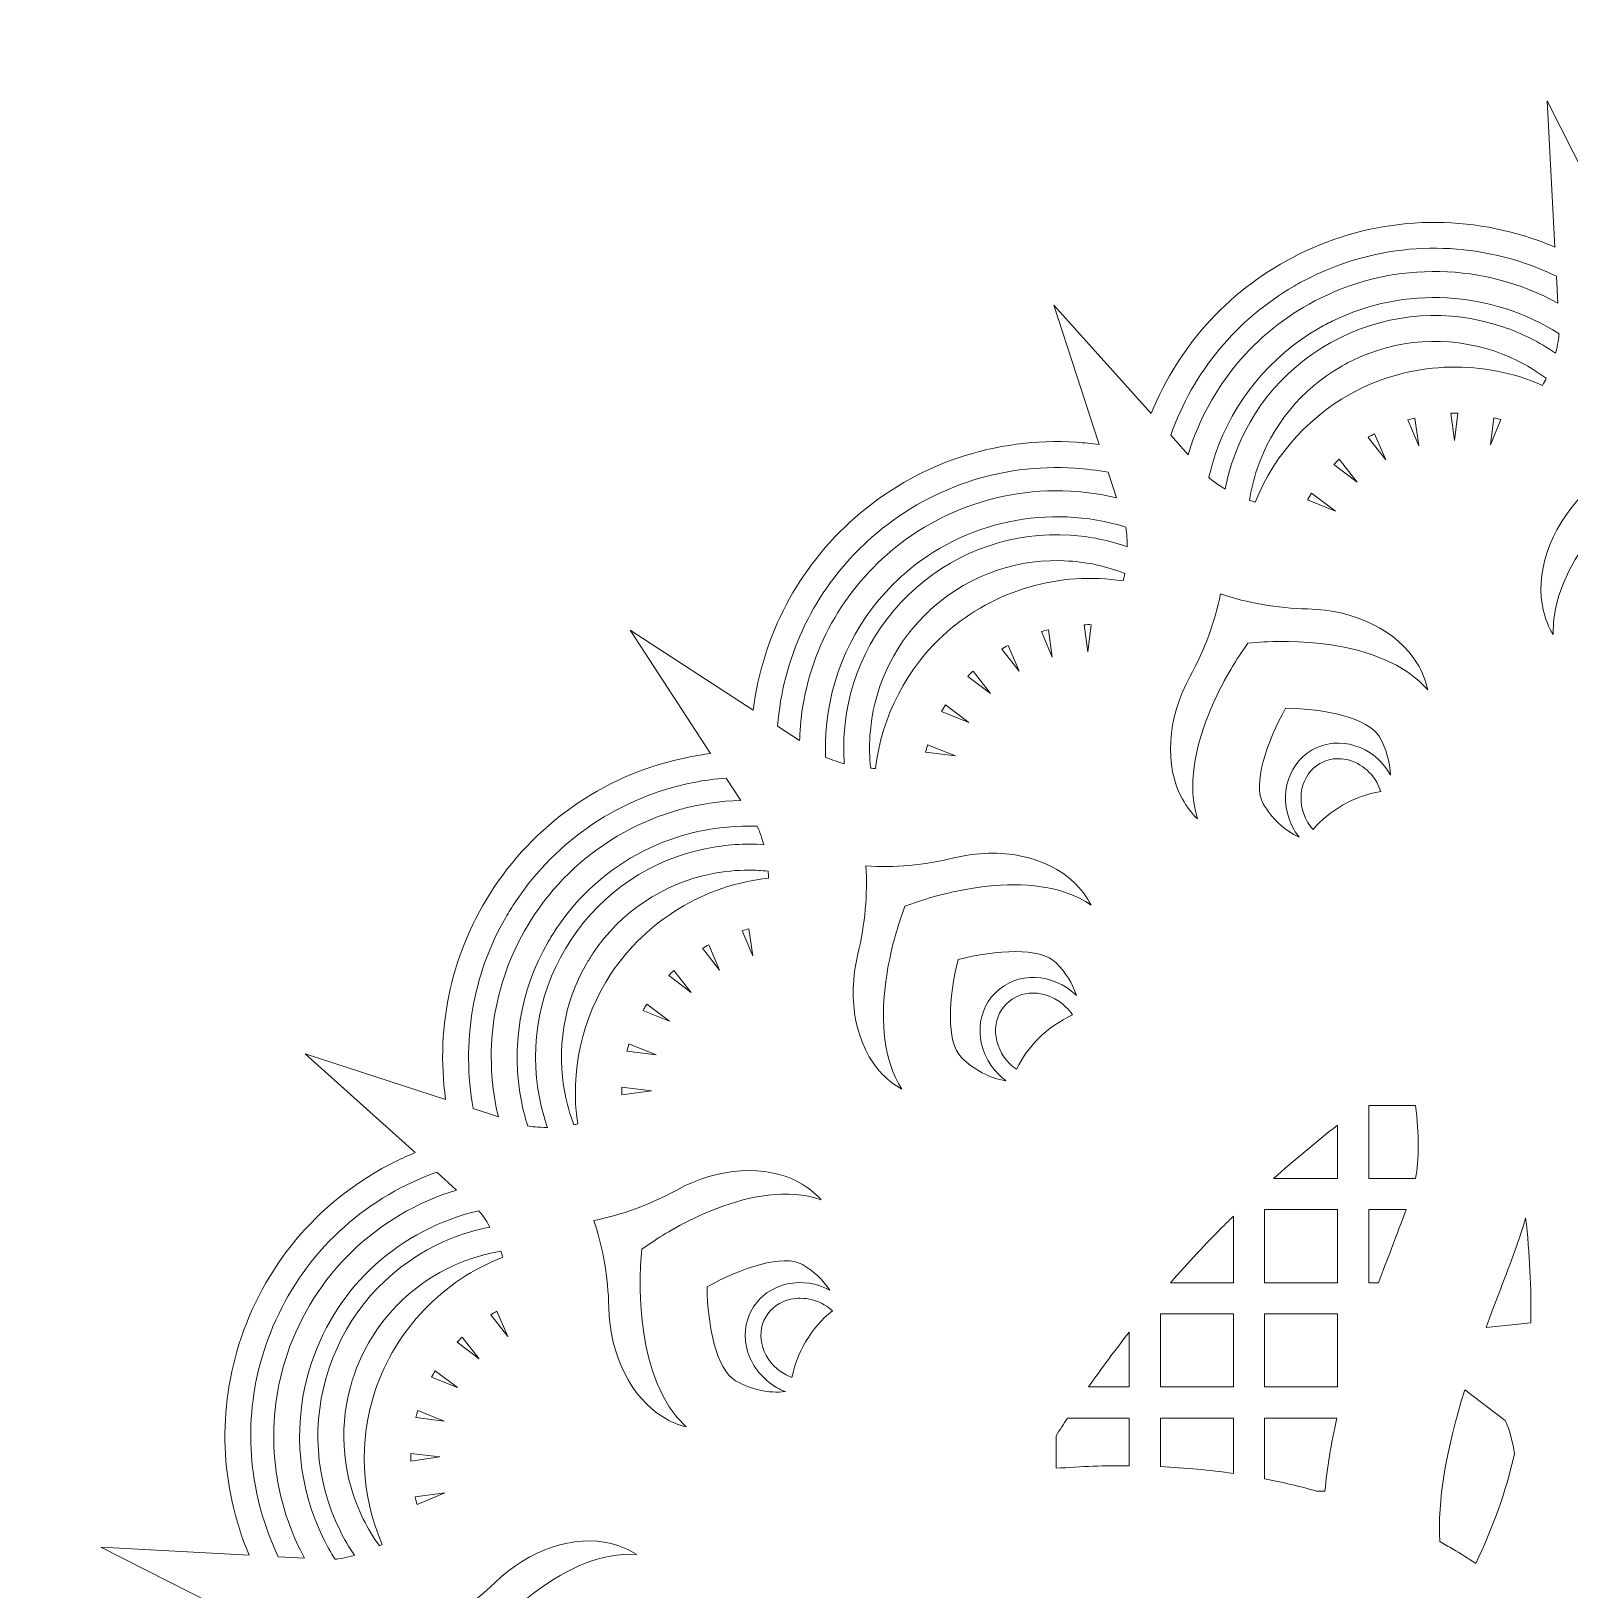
# Model space of a CAD drawing. Header units: millimetres. Extents: x 146 to 1170, y -927 to -143.
# Drawn here: x 579.5 to 722.9, y -690.8 to -545.6 of the extents above; entities that cross this region are included whole.
import ezdxf

# ---------------------------------------------------------------- set-up
doc = ezdxf.new("R2010")
doc.units = ezdxf.units.MM
doc.header["$MEASUREMENT"] = 0
doc.layers.add('Layer 1', color=7, linetype='Continuous')

msp = doc.modelspace()

# ---------------------------------------------------------------- linework, layer by layer
at = {"layer": 'Layer 1', "lineweight": 0}
for points in [[(694.43, -662.17), (694.43, -655.37), (701.22, -655.37), (701.22, -662.17), (694.43, -662.17)], [(684.72, -665.08), (691.52, -665.08), (691.52, -671.87), (684.72, -671.87), (684.72, -665.08)], [(694.43, -671.87), (694.43, -665.08), (701.22, -665.08), (701.22, -671.87), (694.43, -671.87)]]:
    msp.add_lwpolyline(points, dxfattribs=at)
for points, knots in [([(941.37, -778.97), (942.15, -778.41), (942.88, -777.83), (943.56, -777.23), (949.28, -772.21), (952.7, -765.25), (953.19, -757.65), (953.63, -750.92), (951.66, -744.26), (947.64, -738.84), (947.64, -738.84), (960.55, -736.11), (960.55, -736.11), (960.55, -736.11), (946.72, -733.18), (946.72, -733.18), (947.32, -732.45), (947.88, -731.7), (948.38, -730.95), (952.6, -724.62), (954.11, -717.01), (952.62, -709.54), (951.29, -702.91), (947.64, -696.97), (942.33, -692.77), (942.33, -692.77), (954.05, -686.81), (954.05, -686.81), (954.05, -686.81), (940.05, -687.55), (940.05, -687.55), (940.43, -686.7), (940.77, -685.84), (941.05, -685), (943.5, -677.79), (942.98, -670.05), (939.61, -663.22), (936.6, -657.13), (931.51, -652.33), (925.24, -649.66), (925.24, -649.66), (935.02, -640.86), (935.02, -640.86), (935.02, -640.86), (921.78, -645.18), (921.78, -645.18), (921.93, -644.27), (922.03, -643.37), (922.09, -642.51), (922.58, -634.91), (920.08, -627.57), (915.05, -621.85), (910.54, -616.72), (904.35, -613.39), (897.57, -612.45), (897.57, -612.45), (904.75, -601.41), (904.75, -601.41), (904.75, -601.41), (893.16, -608.95), (893.16, -608.95), (893.06, -608.06), (892.93, -607.2), (892.77, -606.38), (891.28, -598.91), (886.96, -592.47), (880.62, -588.24), (874.91, -584.43), (868.03, -582.82), (861.2, -583.7), (861.2, -583.7), (865.3, -571.13), (865.3, -571.13), (865.3, -571.13), (856.1, -581.36), (856.1, -581.36), (855.79, -580.56), (855.45, -579.79), (855.1, -579.07), (851.72, -572.24), (845.89, -567.13), (838.67, -564.69), (832.13, -562.47), (825.04, -562.72), (818.65, -565.36), (818.65, -565.36), (819.35, -552.1), (819.35, -552.1), (819.35, -552.1), (813.15, -564.31), (813.15, -564.31), (812.66, -563.64), (812.15, -563.01), (811.64, -562.43), (806.61, -556.71), (799.66, -553.29), (792.05, -552.8), (785.13, -552.35), (778.32, -554.44), (772.81, -558.68), (772.81, -558.68), (770.05, -545.61), (770.05, -545.61), (770.05, -545.61), (767.22, -558.97), (767.22, -558.97), (766.61, -558.48), (765.98, -558.03), (765.36, -557.61), (759.02, -553.39), (751.42, -551.88), (743.95, -553.37), (737.12, -554.74), (731.06, -558.54), (726.84, -564.1), (726.84, -564.1), (720.74, -552.1), (720.74, -552.1), (720.74, -552.1), (721.47, -565.72), (721.47, -565.72), (720.78, -565.43), (720.09, -565.17), (719.41, -564.94), (712.19, -562.5), (704.46, -563.01), (697.63, -566.39), (691.37, -569.48), (686.49, -574.74), (683.86, -581.22), (683.86, -581.22), (674.8, -571.14), (674.8, -571.14), (674.8, -571.14), (679.03, -584.12), (679.03, -584.12), (678.33, -584.02), (677.62, -583.95), (676.92, -583.9), (669.32, -583.41), (661.98, -585.91), (656.26, -590.94), (651, -595.56), (647.65, -601.91), (646.8, -608.86), (646.8, -608.86), (635.34, -601.41), (635.34, -601.41), (635.34, -601.41), (642.81, -612.89), (642.81, -612.89), (642.14, -612.98), (641.46, -613.09), (640.79, -613.22), (633.32, -614.71), (626.88, -619.03), (622.65, -625.37), (618.77, -631.18), (617.18, -638.19), (618.15, -645.12), (618.15, -645.12), (605.07, -640.86), (605.07, -640.86), (605.07, -640.86), (615.31, -650.06), (615.31, -650.06), (614.68, -650.32), (614.07, -650.6), (613.47, -650.89), (606.65, -654.27), (601.54, -660.1), (599.1, -667.32), (596.86, -673.93), (597.13, -681.1), (599.85, -687.54), (599.85, -687.54), (586.04, -686.81), (586.04, -686.81), (586.04, -686.81), (598.39, -693.08), (598.39, -693.08), (597.85, -693.49), (597.34, -693.91), (596.84, -694.35), (591.12, -699.38), (587.7, -706.33), (587.2, -713.94), (586.75, -720.89), (588.86, -727.72), (593.14, -733.23), (593.14, -733.23), (579.55, -736.11), (579.55, -736.11), (579.55, -736.11), (593.19, -739), (593.19, -739), (592.78, -739.53), (592.39, -740.08), (592.02, -740.63), (587.8, -746.97), (586.29, -754.57), (587.78, -762.04), (589.14, -768.85), (592.92, -774.89), (598.45, -779.1), (598.45, -779.1), (586.04, -785.42), (586.04, -785.42), (586.04, -785.42), (600.07, -784.67), (600.07, -784.67), (599.8, -785.3), (599.56, -785.94), (599.35, -786.58), (596.9, -793.8), (597.42, -801.53), (600.79, -808.36), (603.85, -814.55), (609.04, -819.39), (615.44, -822.04), (615.44, -822.04), (605.07, -831.36), (605.07, -831.36), (605.07, -831.36), (618.52, -826.98), (618.52, -826.98), (618.43, -827.68), (618.36, -828.38), (618.31, -829.07), (617.82, -836.67), (620.32, -844.01), (625.35, -849.73), (629.88, -854.89), (636.11, -858.22), (642.94, -859.15), (642.94, -859.15), (635.34, -870.81), (635.34, -870.81), (635.34, -870.81), (647.28, -863.05), (647.28, -863.05), (647.37, -863.78), (647.49, -864.5), (647.63, -865.2), (649.12, -872.67), (653.44, -879.12), (659.77, -883.34), (665.46, -887.13), (672.3, -888.75), (679.09, -887.9), (679.09, -887.9), (674.8, -901.09), (674.8, -901.09), (674.8, -901.09), (684.37, -890.43), (684.37, -890.43), (684.66, -891.16), (684.97, -891.85), (685.3, -892.52), (688.68, -899.35), (694.51, -904.45), (701.73, -906.89), (708.16, -909.07), (715.16, -908.87), (721.48, -906.33), (721.48, -906.33), (720.74, -920.12), (720.74, -920.12), (720.74, -920.12), (727.26, -907.3), (727.26, -907.3), (727.75, -907.95), (728.25, -908.58), (728.76, -909.15), (733.79, -914.87), (740.74, -918.3), (748.34, -918.79), (755.09, -919.22), (761.78, -917.24), (767.21, -913.19), (767.21, -913.19), (770.05, -926.61), (770.05, -926.61), (770.05, -926.61), (773.03, -912.5), (773.03, -912.5), (773.7, -913.03), (774.37, -913.52), (775.04, -913.97), (781.38, -918.19), (788.98, -919.7), (796.45, -918.21), (803.06, -916.89), (808.98, -913.26), (813.18, -907.97), (813.18, -907.97), (819.35, -920.12), (819.35, -920.12), (819.35, -920.12), (818.58, -905.7), (818.58, -905.7), (819.4, -906.06), (820.2, -906.38), (820.99, -906.64), (828.2, -909.09), (835.94, -908.57), (842.77, -905.2), (848.79, -902.22), (853.56, -897.2), (856.25, -891.02), (856.25, -891.02), (865.3, -901.09), (865.3, -901.09), (865.3, -901.09), (860.83, -887.38), (860.83, -887.38), (861.73, -887.52), (862.62, -887.62), (863.48, -887.68), (871.08, -888.17), (878.42, -885.67), (884.14, -880.64), (889.18, -876.22), (892.49, -870.14), (893.49, -863.49), (893.49, -863.49), (904.75, -870.81), (904.75, -870.81), (904.75, -870.81), (896.91, -858.76), (896.91, -858.76), (897.84, -858.67), (898.75, -858.53), (899.61, -858.36), (907.08, -856.87), (913.52, -852.55), (917.75, -846.22), (921.47, -840.63), (923.1, -833.91), (922.35, -827.23), (922.35, -827.23), (935.03, -831.36), (935.03, -831.36), (935.03, -831.36), (924.38, -821.79), (924.38, -821.79), (925.27, -821.46), (926.12, -821.09), (926.92, -820.69), (933.75, -817.31), (938.86, -811.48), (941.3, -804.26), (943.46, -797.9), (943.28, -790.97), (940.82, -784.71), (940.82, -784.71), (954.05, -785.42), (954.05, -785.42), (954.05, -785.42), (941.37, -778.97), (941.37, -778.97)], [0, 0, 0, 0, 1, 1, 1, 2, 2, 2, 3, 3, 3, 4, 4, 4, 5, 5, 5, 6, 6, 6, 7, 7, 7, 8, 8, 8, 9, 9, 9, 10, 10, 10, 11, 11, 11, 12, 12, 12, 13, 13, 13, 14, 14, 14, 15, 15, 15, 16, 16, 16, 17, 17, 17, 18, 18, 18, 19, 19, 19, 20, 20, 20, 21, 21, 21, 22, 22, 22, 23, 23, 23, 24, 24, 24, 25, 25, 25, 26, 26, 26, 27, 27, 27, 28, 28, 28, 29, 29, 29, 30, 30, 30, 31, 31, 31, 32, 32, 32, 33, 33, 33, 34, 34, 34, 35, 35, 35, 36, 36, 36, 37, 37, 37, 38, 38, 38, 39, 39, 39, 40, 40, 40, 41, 41, 41, 42, 42, 42, 43, 43, 43, 44, 44, 44, 45, 45, 45, 46, 46, 46, 47, 47, 47, 48, 48, 48, 49, 49, 49, 50, 50, 50, 51, 51, 51, 52, 52, 52, 53, 53, 53, 54, 54, 54, 55, 55, 55, 56, 56, 56, 57, 57, 57, 58, 58, 58, 59, 59, 59, 60, 60, 60, 61, 61, 61, 62, 62, 62, 63, 63, 63, 64, 64, 64, 65, 65, 65, 66, 66, 66, 67, 67, 67, 68, 68, 68, 69, 69, 69, 70, 70, 70, 71, 71, 71, 72, 72, 72, 73, 73, 73, 74, 74, 74, 75, 75, 75, 76, 76, 76, 77, 77, 77, 78, 78, 78, 79, 79, 79, 80, 80, 80, 81, 81, 81, 82, 82, 82, 83, 83, 83, 84, 84, 84, 85, 85, 85, 86, 86, 86, 87, 87, 87, 88, 88, 88, 89, 89, 89, 90, 90, 90, 91, 91, 91, 92, 92, 92, 93, 93, 93, 94, 94, 94, 95, 95, 95, 96, 96, 96, 97, 97, 97, 98, 98, 98, 99, 99, 99, 100, 100, 100, 101, 101, 101, 102, 102, 102, 103, 103, 103, 104, 104, 104, 105, 105, 105, 106, 106, 106, 107, 107, 107, 108, 108, 108, 109, 109, 109, 110, 110, 110, 111, 111, 111, 112, 112, 112, 113, 113, 113, 114, 114, 114, 115, 115, 115, 116, 116, 116, 117, 117, 117, 118, 118, 118, 119, 119, 119, 120, 120, 120, 120]), ([(697.19, -569.35), (697.68, -569.06), (698.19, -568.79), (698.7, -568.54), (704.95, -565.45), (712.03, -564.98), (718.64, -567.22), (719.62, -567.55), (720.62, -567.96), (721.61, -568.44), (721.61, -568.44), (721.74, -570.93), (721.74, -570.93), (714.87, -567.19), (706.65, -567.01), (699.65, -570.47), (693.91, -573.3), (689.62, -578.2), (687.56, -584.27), (687.48, -584.53), (687.39, -584.79), (687.31, -585.06), (687.31, -585.06), (685.68, -583.24), (685.68, -583.24), (687.76, -577.37), (691.84, -572.44), (697.19, -569.35)], [0, 0, 0, 0, 1, 1, 1, 2, 2, 2, 3, 3, 3, 4, 4, 4, 5, 5, 5, 6, 6, 6, 7, 7, 7, 8, 8, 8, 9, 9, 9, 9]), ([(721.53, -575.61), (720.01, -574.56), (718.37, -573.74), (716.63, -573.15), (711.61, -571.45), (706.22, -571.81), (701.47, -574.16), (696.72, -576.51), (693.16, -580.57), (691.46, -585.59), (691.17, -586.45), (690.94, -587.35), (690.76, -588.26), (689.96, -587.79), (689.45, -587.37), (689.24, -587.19), (689.42, -586.43), (689.61, -585.73), (689.84, -585.04), (691.52, -580.08), (694.94, -575.91), (699.46, -573.3), (699.87, -573.06), (700.29, -572.84), (700.71, -572.63), (707.43, -569.31), (715.52, -569.76), (721.86, -573.8), (721.83, -574.14), (721.75, -574.77), (721.53, -575.61)], [0, 0, 0, 0, 1, 1, 1, 2, 2, 2, 3, 3, 3, 4, 4, 4, 5, 5, 5, 6, 6, 6, 7, 7, 7, 8, 8, 8, 9, 9, 9, 10, 10, 10, 10]), ([(703.2, -578.99), (698.79, -581.2), (695.37, -584.93), (693.55, -589.49), (693.38, -589.43), (693.2, -589.37), (693.03, -589.31), (693.18, -588.3), (693.42, -587.31), (693.74, -586.36), (695.1, -582.35), (697.87, -578.97), (701.52, -576.86), (701.85, -576.67), (702.19, -576.49), (702.54, -576.32), (706.72, -574.25), (711.45, -573.94), (715.86, -575.43), (717.59, -576.02), (719.2, -576.86), (720.66, -577.94), (720.55, -578.16), (720.44, -578.38), (720.32, -578.6), (714.88, -576.2), (708.49, -576.34), (703.2, -578.99)], [0, 0, 0, 0, 1, 1, 1, 2, 2, 2, 3, 3, 3, 4, 4, 4, 5, 5, 5, 6, 6, 6, 7, 7, 7, 8, 8, 8, 9, 9, 9, 9]), ([(708.8, -584.22), (708.8, -584.22), (707.78, -581.82), (707.78, -581.82), (708, -581.76), (708.21, -581.7), (708.43, -581.65), (708.43, -581.65), (708.8, -584.22), (708.8, -584.22)], [0, 0, 0, 0, 1, 1, 1, 2, 2, 2, 3, 3, 3, 3]), ([(712.44, -581.2), (712.44, -581.2), (712.13, -583.75), (712.13, -583.75), (712.13, -583.75), (711.77, -581.2), (711.77, -581.2), (711.99, -581.19), (712.21, -581.19), (712.44, -581.2)], [0, 0, 0, 0, 1, 1, 1, 2, 2, 2, 3, 3, 3, 3]), ([(715.47, -584.15), (715.47, -584.15), (715.78, -581.62), (715.78, -581.62), (715.99, -581.67), (716.21, -581.72), (716.42, -581.78), (716.42, -581.78), (715.47, -584.15), (715.47, -584.15)], [0, 0, 0, 0, 1, 1, 1, 2, 2, 2, 3, 3, 3, 3]), ([(728.78, -582.09), (730.98, -583.57), (733.49, -584.73), (736.25, -585.54), (740.53, -586.79), (743.81, -589.69), (744.8, -593.11), (745.05, -593.95), (745.15, -594.82), (745.11, -595.71), (742.22, -589.72), (732.69, -587.7), (731.56, -587.48), (731.56, -587.48), (730.07, -587.19), (730.07, -587.19), (730.07, -587.19), (728.92, -588.19), (728.92, -588.19), (728.08, -588.92), (721.03, -595.27), (721.29, -601.8), (720.89, -601.12), (720.59, -600.4), (720.41, -599.64), (719.56, -596.19), (720.95, -592.04), (724.03, -588.81), (726.01, -586.73), (727.61, -584.47), (728.78, -582.09)], [0, 0, 0, 0, 1, 1, 1, 2, 2, 2, 3, 3, 3, 4, 4, 4, 5, 5, 5, 6, 6, 6, 7, 7, 7, 8, 8, 8, 9, 9, 9, 10, 10, 10, 10]), ([(705.71, -585.54), (705.71, -585.54), (704.06, -583.45), (704.06, -583.45), (704.14, -583.4), (704.22, -583.35), (704.29, -583.31), (704.42, -583.24), (704.54, -583.17), (704.66, -583.1), (704.66, -583.1), (705.71, -585.54), (705.71, -585.54)], [0, 0, 0, 0, 1, 1, 1, 2, 2, 2, 3, 3, 3, 4, 4, 4, 4]), ([(656.6, -593.91), (657, -593.52), (657.42, -593.12), (657.85, -592.75), (663.09, -588.15), (669.81, -585.86), (676.77, -586.31), (677.77, -586.37), (678.82, -586.51), (679.87, -586.7), (679.87, -586.7), (680.64, -589.07), (680.64, -589.07), (673.06, -587.27), (665.1, -589.23), (659.26, -594.36), (654.45, -598.59), (651.57, -604.43), (651.16, -610.82), (651.14, -611.1), (651.13, -611.38), (651.12, -611.67), (651.12, -611.67), (649.07, -610.34), (649.07, -610.34), (649.55, -604.12), (652.23, -598.29), (656.6, -593.91)], [0, 0, 0, 0, 1, 1, 1, 2, 2, 2, 3, 3, 3, 4, 4, 4, 5, 5, 5, 6, 6, 6, 7, 7, 7, 8, 8, 8, 9, 9, 9, 9]), ([(700.87, -585.98), (701.04, -585.81), (701.21, -585.64), (701.38, -585.48), (701.38, -585.48), (703.06, -587.62), (703.06, -587.62), (703.06, -587.62), (700.87, -585.98), (700.87, -585.98)], [0, 0, 0, 0, 1, 1, 1, 2, 2, 2, 3, 3, 3, 3]), ([(701.04, -590.31), (701.04, -590.31), (698.43, -589.27), (698.43, -589.27), (698.55, -589.05), (698.67, -588.84), (698.8, -588.64), (698.8, -588.64), (701.04, -590.31), (701.04, -590.31)], [0, 0, 0, 0, 1, 1, 1, 2, 2, 2, 3, 3, 3, 3]), ([(681.64, -593.63), (679.93, -593.03), (678.16, -592.67), (676.36, -592.56), (671.07, -592.21), (665.96, -593.95), (661.98, -597.45), (657.99, -600.95), (655.61, -605.8), (655.27, -611.09), (655.21, -611.99), (655.22, -612.92), (655.28, -613.84), (654.43, -613.61), (653.84, -613.36), (653.54, -613.22), (653.51, -612.43), (653.52, -611.7), (653.57, -610.98), (653.9, -605.75), (656.12, -600.83), (659.81, -597.14), (660.15, -596.81), (660.5, -596.48), (660.85, -596.17), (666.45, -591.25), (674.35, -589.58), (681.5, -591.8), (681.56, -592.13), (681.64, -592.77), (681.64, -593.63)], [0, 0, 0, 0, 1, 1, 1, 2, 2, 2, 3, 3, 3, 4, 4, 4, 5, 5, 5, 6, 6, 6, 7, 7, 7, 8, 8, 8, 9, 9, 9, 10, 10, 10, 10]), ([(664.79, -601.62), (661.1, -604.9), (658.76, -609.39), (658.19, -614.28), (658.04, -614.28), (657.89, -614.27), (657.74, -614.25), (657.63, -613.25), (657.61, -612.24), (657.67, -611.24), (657.95, -607.01), (659.74, -603.04), (662.73, -600.05), (663, -599.78), (663.28, -599.51), (663.57, -599.26), (667.07, -596.19), (671.56, -594.66), (676.21, -594.96), (677.99, -595.08), (679.74, -595.46), (681.4, -596.11), (681.36, -596.34), (681.31, -596.58), (681.26, -596.81), (675.37, -595.89), (669.23, -597.68), (664.79, -601.62)], [0, 0, 0, 0, 1, 1, 1, 2, 2, 2, 3, 3, 3, 4, 4, 4, 5, 5, 5, 6, 6, 6, 7, 7, 7, 8, 8, 8, 9, 9, 9, 9]), ([(687.47, -605.74), (688.85, -603.22), (689.81, -600.62), (690.32, -598.02), (692.83, -598.88), (695.56, -599.35), (698.43, -599.42), (702.89, -599.52), (706.81, -601.47), (708.65, -604.51), (709.11, -605.26), (709.43, -606.08), (709.62, -606.96), (705.29, -601.91), (695.54, -602.41), (694.39, -602.49), (694.39, -602.49), (692.87, -602.6), (692.87, -602.6), (692.87, -602.6), (692.02, -603.86), (692.02, -603.86), (691.4, -604.79), (686.23, -612.74), (688.17, -618.98), (687.61, -618.43), (687.15, -617.81), (686.78, -617.14), (685.07, -614.02), (685.33, -609.66), (687.47, -605.74)], [0, 0, 0, 0, 1, 1, 1, 2, 2, 2, 3, 3, 3, 4, 4, 4, 5, 5, 5, 6, 6, 6, 7, 7, 7, 8, 8, 8, 9, 9, 9, 10, 10, 10, 10]), ([(678.29, -600.89), (678.29, -600.89), (677.98, -603.42), (677.98, -603.42), (677.98, -603.42), (677.62, -600.9), (677.62, -600.9), (677.85, -600.89), (678.07, -600.88), (678.29, -600.89)], [0, 0, 0, 0, 1, 1, 1, 2, 2, 2, 3, 3, 3, 3]), ([(674.65, -603.9), (674.65, -603.9), (673.64, -601.53), (673.64, -601.53), (673.86, -601.47), (674.07, -601.41), (674.29, -601.36), (674.29, -601.36), (674.65, -603.9), (674.65, -603.9)], [0, 0, 0, 0, 1, 1, 1, 2, 2, 2, 3, 3, 3, 3]), ([(671.56, -605.22), (671.56, -605.22), (669.95, -603.17), (669.95, -603.17), (670.14, -603.05), (670.34, -602.93), (670.54, -602.82), (670.54, -602.82), (671.56, -605.22), (671.56, -605.22)], [0, 0, 0, 0, 1, 1, 1, 2, 2, 2, 3, 3, 3, 3]), ([(666.78, -605.7), (666.84, -605.63), (666.91, -605.57), (666.97, -605.5), (667.07, -605.4), (667.17, -605.3), (667.27, -605.21), (667.27, -605.21), (668.91, -607.29), (668.91, -607.29), (668.91, -607.29), (666.78, -605.7), (666.78, -605.7)], [0, 0, 0, 0, 1, 1, 1, 2, 2, 2, 3, 3, 3, 4, 4, 4, 4]), ([(664.35, -608.97), (664.47, -608.76), (664.59, -608.55), (664.71, -608.35), (664.71, -608.35), (666.89, -609.99), (666.89, -609.99), (666.89, -609.99), (664.35, -608.97), (664.35, -608.97)], [0, 0, 0, 0, 1, 1, 1, 2, 2, 2, 3, 3, 3, 3]), ([(706.12, -614.83), (704.58, -612.15), (701.32, -611.14), (698.85, -612.56), (696.38, -613.99), (695.63, -617.32), (697.18, -619.99), (697.32, -620.24), (697.47, -620.47), (697.64, -620.69), (696.28, -620.04), (695.11, -618.96), (694.31, -617.57), (693.28, -615.79), (694.6, -611.85), (696.38, -608.67), (700.02, -608.72), (704.09, -609.55), (705.12, -611.33), (705.75, -612.43), (706.11, -613.66), (706.16, -614.89), (706.15, -614.87), (706.14, -614.85), (706.12, -614.83)], [0, 0, 0, 0, 1, 1, 1, 2, 2, 2, 3, 3, 3, 4, 4, 4, 5, 5, 5, 6, 6, 6, 7, 7, 7, 8, 8, 8, 8]), ([(665.64, -613.11), (665.64, -613.11), (662.85, -612.77), (662.85, -612.77), (662.91, -612.54), (662.97, -612.3), (663.04, -612.07), (663.04, -612.07), (665.64, -613.11), (665.64, -613.11)], [0, 0, 0, 0, 1, 1, 1, 2, 2, 2, 3, 3, 3, 3]), ([(698.94, -619.97), (698.75, -619.75), (698.58, -619.52), (698.43, -619.27), (697.29, -617.29), (697.8, -614.84), (699.58, -613.82), (700.1, -613.52), (700.67, -613.37), (701.28, -613.37), (702.71, -613.37), (704.09, -614.21), (704.87, -615.55), (705.02, -615.83), (705.15, -616.12), (705.25, -616.42), (703.99, -616.63), (702.79, -617.07), (701.68, -617.71), (700.65, -618.3), (699.73, -619.06), (698.94, -619.97)], [0, 0, 0, 0, 1, 1, 1, 2, 2, 2, 3, 3, 3, 4, 4, 4, 5, 5, 5, 6, 6, 6, 7, 7, 7, 7]), ([(623.75, -628.15), (624.04, -627.66), (624.34, -627.17), (624.65, -626.7), (628.52, -620.9), (634.42, -616.95), (641.26, -615.58), (642.23, -615.39), (643.25, -615.25), (644.29, -615.17), (644.29, -615.17), (645.65, -617.25), (645.65, -617.25), (637.89, -617.49), (630.73, -621.45), (626.44, -627.89), (622.88, -633.22), (621.62, -639.61), (622.87, -645.89), (622.93, -646.16), (622.99, -646.44), (623.06, -646.72), (623.06, -646.72), (620.73, -645.96), (620.73, -645.96), (619.59, -639.83), (620.66, -633.51), (623.75, -628.15)], [0, 0, 0, 0, 1, 1, 1, 2, 2, 2, 3, 3, 3, 4, 4, 4, 5, 5, 5, 6, 6, 6, 7, 7, 7, 8, 8, 8, 9, 9, 9, 9]), ([(647.17, -619.66), (647.32, -619.97), (647.56, -620.56), (647.78, -621.38), (646.01, -621.26), (644.24, -621.37), (642.49, -621.72), (637.29, -622.76), (632.8, -625.76), (629.86, -630.18), (626.92, -634.59), (625.87, -639.88), (626.91, -645.08), (627.09, -645.96), (627.33, -646.84), (627.63, -647.71), (626.75, -647.72), (626.12, -647.63), (625.79, -647.57), (625.56, -646.83), (625.38, -646.12), (625.24, -645.42), (624.21, -640.28), (625.08, -634.96), (627.69, -630.44), (627.93, -630.03), (628.18, -629.62), (628.44, -629.23), (632.62, -622.96), (639.61, -619.39), (647.17, -619.66)], [0, 0, 0, 0, 1, 1, 1, 2, 2, 2, 3, 3, 3, 4, 4, 4, 5, 5, 5, 6, 6, 6, 7, 7, 7, 8, 8, 8, 9, 9, 9, 10, 10, 10, 10]), ([(657.29, -623.36), (659.94, -623.54), (662.7, -623.29), (665.49, -622.61), (669.83, -621.56), (674.11, -622.43), (676.68, -624.89), (677.32, -625.49), (677.84, -626.2), (678.26, -627), (672.76, -623.22), (663.46, -626.24), (662.37, -626.61), (662.37, -626.61), (660.93, -627.11), (660.93, -627.11), (660.93, -627.11), (660.43, -628.55), (660.43, -628.55), (660.07, -629.61), (657.13, -638.63), (660.63, -644.15), (659.96, -643.77), (659.35, -643.3), (658.82, -642.75), (656.37, -640.18), (655.49, -635.89), (656.55, -631.55), (657.22, -628.76), (657.47, -626.01), (657.29, -623.36)], [0, 0, 0, 0, 1, 1, 1, 2, 2, 2, 3, 3, 3, 4, 4, 4, 5, 5, 5, 6, 6, 6, 7, 7, 7, 8, 8, 8, 9, 9, 9, 10, 10, 10, 10]), ([(648.23, -624.5), (642.29, -625.13), (636.82, -628.45), (633.55, -633.41), (630.82, -637.56), (629.72, -642.51), (630.45, -647.39), (630.33, -647.41), (630.22, -647.44), (630.1, -647.46), (629.74, -646.53), (629.46, -645.57), (629.27, -644.61), (628.44, -640.45), (629.15, -636.15), (631.26, -632.49), (631.45, -632.16), (631.65, -631.83), (631.87, -631.51), (634.45, -627.64), (638.39, -625), (642.96, -624.09), (644.1, -623.86), (645.24, -623.75), (646.39, -623.75), (646.99, -623.75), (647.59, -623.78), (648.19, -623.84), (648.21, -624.06), (648.22, -624.28), (648.23, -624.5)], [0, 0, 0, 0, 1, 1, 1, 2, 2, 2, 3, 3, 3, 4, 4, 4, 5, 5, 5, 6, 6, 6, 7, 7, 7, 8, 8, 8, 9, 9, 9, 10, 10, 10, 10]), ([(645.76, -629.39), (645.97, -629.33), (646.19, -629.27), (646.4, -629.21), (646.4, -629.21), (646.76, -631.74), (646.76, -631.74), (646.76, -631.74), (645.76, -629.39), (645.76, -629.39)], [0, 0, 0, 0, 1, 1, 1, 2, 2, 2, 3, 3, 3, 3]), ([(642.08, -631.03), (642.27, -630.92), (642.46, -630.81), (642.66, -630.7), (642.66, -630.7), (643.67, -633.06), (643.67, -633.06), (643.67, -633.06), (642.08, -631.03), (642.08, -631.03)], [0, 0, 0, 0, 1, 1, 1, 2, 2, 2, 3, 3, 3, 3]), ([(669.35, -635.17), (667.33, -637.18), (667.47, -640.6), (669.66, -642.78), (669.87, -642.99), (670.1, -643.19), (670.34, -643.37), (668.81, -643.12), (667.36, -642.36), (666.19, -641.2), (664.74, -639.75), (664.99, -635.6), (665.89, -632.07), (669.41, -631.17), (673.57, -630.92), (675.02, -632.38), (675.88, -633.24), (676.54, -634.3), (676.91, -635.43), (674.73, -633.29), (671.35, -633.17), (669.35, -635.17)], [0, 0, 0, 0, 1, 1, 1, 2, 2, 2, 3, 3, 3, 4, 4, 4, 5, 5, 5, 6, 6, 6, 7, 7, 7, 7]), ([(638.93, -633.57), (639.09, -633.41), (639.25, -633.24), (639.41, -633.09), (639.41, -633.09), (641.02, -635.14), (641.02, -635.14), (641.02, -635.14), (638.93, -633.57), (638.93, -633.57)], [0, 0, 0, 0, 1, 1, 1, 2, 2, 2, 3, 3, 3, 3]), ([(673.37, -639.43), (673.37, -639.43), (673.37, -639.43), (673.37, -639.43), (672.53, -640.27), (671.85, -641.23), (671.32, -642.28), (671.09, -642.12), (670.87, -641.95), (670.68, -641.76), (669.9, -640.97), (669.43, -639.96), (669.38, -638.9), (669.33, -637.85), (669.68, -636.89), (670.38, -636.2), (671.02, -635.55), (671.91, -635.2), (672.87, -635.2), (673.99, -635.2), (675.1, -635.67), (675.93, -636.5), (676.16, -636.73), (676.36, -636.98), (676.54, -637.24), (675.35, -637.78), (674.28, -638.52), (673.37, -639.43)], [0, 0, 0, 0, 1, 1, 1, 2, 2, 2, 3, 3, 3, 4, 4, 4, 5, 5, 5, 6, 6, 6, 7, 7, 7, 8, 8, 8, 9, 9, 9, 9]), ([(639, -637.83), (639, -637.83), (636.53, -636.83), (636.53, -636.83), (636.57, -636.76), (636.61, -636.68), (636.66, -636.6), (636.73, -636.48), (636.8, -636.36), (636.88, -636.23), (636.88, -636.23), (639, -637.83), (639, -637.83)], [0, 0, 0, 0, 1, 1, 1, 2, 2, 2, 3, 3, 3, 4, 4, 4, 4]), ([(637.75, -640.95), (637.75, -640.95), (635.03, -640.62), (635.03, -640.62), (635.09, -640.39), (635.15, -640.16), (635.22, -639.94), (635.22, -639.94), (637.75, -640.95), (637.75, -640.95)], [0, 0, 0, 0, 1, 1, 1, 2, 2, 2, 3, 3, 3, 3]), ([(637.34, -644.29), (637.34, -644.29), (634.56, -644.69), (634.56, -644.69), (634.56, -644.45), (634.56, -644.2), (634.57, -643.96), (634.57, -643.96), (637.34, -644.29), (637.34, -644.29)], [0, 0, 0, 0, 1, 1, 1, 2, 2, 2, 3, 3, 3, 3]), ([(704.13, -652.47), (704.13, -652.47), (704.13, -645.67), (704.13, -645.67), (704.13, -645.67), (708.48, -645.67), (708.48, -645.67), (708.83, -648.37), (708.83, -650.65), (708.48, -652.47), (708.48, -652.47), (704.13, -652.47), (704.13, -652.47)], [0, 0, 0, 0, 1, 1, 1, 2, 2, 2, 3, 3, 3, 4, 4, 4, 4]), ([(695.27, -652.47), (697.18, -650.76), (699.18, -649.09), (701.22, -647.5), (701.22, -647.5), (701.22, -652.47), (701.22, -652.47), (701.22, -652.47), (695.27, -652.47), (695.27, -652.47)], [0, 0, 0, 0, 1, 1, 1, 2, 2, 2, 3, 3, 3, 3]), ([(639.67, -653.54), (643.59, -651.4), (647.96, -651.13), (651.08, -652.84), (651.84, -653.26), (652.53, -653.81), (653.14, -654.46), (646.85, -652.23), (638.64, -657.56), (637.68, -658.2), (637.68, -658.2), (636.42, -659.05), (636.42, -659.05), (636.42, -659.05), (636.31, -660.58), (636.31, -660.58), (636.24, -661.69), (635.74, -671.18), (640.55, -675.61), (639.8, -675.41), (639.1, -675.11), (638.45, -674.71), (635.41, -672.87), (633.46, -668.95), (633.35, -664.49), (633.28, -661.62), (632.81, -658.89), (631.95, -656.38), (634.56, -655.87), (637.15, -654.92), (639.67, -653.54)], [0, 0, 0, 0, 1, 1, 1, 2, 2, 2, 3, 3, 3, 4, 4, 4, 5, 5, 5, 6, 6, 6, 7, 7, 7, 8, 8, 8, 9, 9, 9, 10, 10, 10, 10]), ([(600.88, -669.72), (601.03, -669.17), (601.2, -668.62), (601.38, -668.09), (603.61, -661.48), (608.29, -656.14), (614.54, -653.05), (615.41, -652.62), (616.35, -652.23), (617.32, -651.88), (617.32, -651.88), (619.17, -653.54), (619.17, -653.54), (611.76, -655.79), (605.89, -661.46), (603.41, -668.78), (601.36, -674.84), (601.79, -681.34), (604.62, -687.08), (604.74, -687.32), (604.87, -687.56), (605, -687.82), (605, -687.82), (602.56, -687.69), (602.56, -687.69), (599.88, -682.06), (599.28, -675.69), (600.88, -669.72)], [0, 0, 0, 0, 1, 1, 1, 2, 2, 2, 3, 3, 3, 4, 4, 4, 5, 5, 5, 6, 6, 6, 7, 7, 7, 8, 8, 8, 9, 9, 9, 9]), ([(617.32, -658.66), (612.56, -661.01), (609.01, -665.07), (607.31, -670.1), (605.61, -675.12), (605.97, -680.51), (608.32, -685.26), (608.7, -686.03), (609.15, -686.81), (609.67, -687.57), (608.86, -687.8), (608.23, -687.89), (607.86, -687.93), (607.46, -687.29), (607.09, -686.64), (606.78, -686.02), (604.46, -681.32), (603.93, -675.95), (605.28, -670.91), (605.4, -670.46), (605.54, -670), (605.69, -669.55), (608.1, -662.43), (613.91, -657.18), (621.25, -655.47), (621.49, -655.76), (621.87, -656.26), (622.28, -656.99), (620.55, -657.33), (618.88, -657.89), (617.32, -658.66)], [0, 0, 0, 0, 1, 1, 1, 2, 2, 2, 3, 3, 3, 4, 4, 4, 5, 5, 5, 6, 6, 6, 7, 7, 7, 8, 8, 8, 9, 9, 9, 10, 10, 10, 10]), ([(690.68, -656.81), (690.96, -656.53), (691.24, -656.26), (691.52, -655.99), (691.52, -655.99), (691.52, -662.17), (691.52, -662.17), (691.52, -662.17), (685.66, -662.17), (685.66, -662.17), (687.29, -660.32), (688.97, -658.51), (690.68, -656.81)], [0, 0, 0, 0, 1, 1, 1, 2, 2, 2, 3, 3, 3, 4, 4, 4, 4]), ([(704.13, -655.37), (704.13, -655.37), (707.6, -655.37), (707.6, -655.37), (707.23, -656.43), (706.76, -657.66), (706.25, -658.98), (705.88, -659.97), (705.47, -661.04), (705.05, -662.17), (705.05, -662.17), (704.13, -662.17), (704.13, -662.17), (704.13, -662.17), (704.13, -655.37), (704.13, -655.37)], [0, 0, 0, 0, 1, 1, 1, 2, 2, 2, 3, 3, 3, 4, 4, 4, 5, 5, 5, 5]), ([(719.22, -665.9), (719.22, -665.9), (715.06, -666.34), (715.06, -666.34), (715.49, -665.17), (715.91, -664.05), (716.3, -663.04), (716.3, -663.04), (716.39, -662.81), (716.39, -662.81), (717.36, -660.25), (718.22, -657.99), (718.74, -656.14), (719.12, -659.44), (719.28, -662.71), (719.22, -665.9)], [0, 0, 0, 0, 1, 1, 1, 2, 2, 2, 3, 3, 3, 4, 4, 4, 5, 5, 5, 5]), ([(611.6, -672.2), (610.04, -676.92), (610.26, -682.01), (612.25, -686.55), (612.16, -686.59), (612.07, -686.64), (611.98, -686.68), (611.41, -685.89), (610.9, -685.05), (610.48, -684.19), (608.6, -680.39), (608.16, -676.05), (609.26, -671.97), (609.36, -671.6), (609.47, -671.23), (609.59, -670.87), (611.08, -666.46), (614.21, -662.89), (618.38, -660.82), (619.93, -660.06), (621.58, -659.53), (623.3, -659.25), (623.36, -659.44), (623.42, -659.62), (623.48, -659.8), (617.91, -661.94), (613.48, -666.56), (611.6, -672.2)], [0, 0, 0, 0, 1, 1, 1, 2, 2, 2, 3, 3, 3, 4, 4, 4, 5, 5, 5, 6, 6, 6, 7, 7, 7, 8, 8, 8, 9, 9, 9, 9]), ([(649.98, -662.29), (648.57, -662.6), (647.4, -663.44), (646.7, -664.64), (646.01, -665.85), (645.87, -667.28), (646.31, -668.66), (646.74, -670.02), (647.69, -671.18), (648.97, -671.92), (649.24, -672.07), (649.51, -672.21), (649.8, -672.32), (648.23, -672.49), (646.6, -672.14), (645.15, -671.3), (643.38, -670.28), (642.54, -666.2), (642.5, -662.56), (645.67, -660.78), (649.61, -659.47), (651.39, -660.49), (652.43, -661.09), (653.3, -661.9), (653.95, -662.87), (652.71, -662.21), (651.31, -662), (649.98, -662.29)], [0, 0, 0, 0, 1, 1, 1, 2, 2, 2, 3, 3, 3, 4, 4, 4, 5, 5, 5, 6, 6, 6, 7, 7, 7, 8, 8, 8, 9, 9, 9, 9]), ([(622.36, -665.16), (622.54, -665.05), (622.74, -664.93), (622.93, -664.82), (622.93, -664.82), (623.93, -667.17), (623.93, -667.17), (623.93, -667.17), (622.36, -665.16), (622.36, -665.16)], [0, 0, 0, 0, 1, 1, 1, 2, 2, 2, 3, 3, 3, 3]), ([(651.68, -667.68), (651.68, -667.68), (651.64, -667.75), (651.64, -667.75), (651.06, -668.76), (650.64, -669.85), (650.41, -670.99), (650.16, -670.9), (649.92, -670.79), (649.7, -670.66), (648.73, -670.1), (648.01, -669.23), (647.69, -668.22), (647.38, -667.23), (647.47, -666.22), (647.96, -665.37), (648.45, -664.52), (649.28, -663.93), (650.29, -663.71), (650.58, -663.65), (650.88, -663.62), (651.18, -663.62), (651.95, -663.62), (652.72, -663.83), (653.41, -664.23), (653.68, -664.38), (653.94, -664.57), (654.17, -664.78), (653.17, -665.59), (652.33, -666.57), (651.68, -667.68)], [0, 0, 0, 0, 1, 1, 1, 2, 2, 2, 3, 3, 3, 4, 4, 4, 5, 5, 5, 6, 6, 6, 7, 7, 7, 8, 8, 8, 9, 9, 9, 10, 10, 10, 10]), ([(619.22, -667.7), (619.38, -667.54), (619.54, -667.38), (619.7, -667.23), (619.7, -667.23), (621.28, -669.25), (621.28, -669.25), (621.28, -669.25), (619.22, -667.7), (619.22, -667.7)], [0, 0, 0, 0, 1, 1, 1, 2, 2, 2, 3, 3, 3, 3]), ([(681.81, -671.87), (681.81, -671.87), (678.03, -671.87), (678.03, -671.87), (679.24, -670.16), (680.5, -668.45), (681.81, -666.79), (681.81, -666.79), (681.81, -671.87), (681.81, -671.87)], [0, 0, 0, 0, 1, 1, 1, 2, 2, 2, 3, 3, 3, 3]), ([(619.26, -671.94), (619.26, -671.94), (616.84, -670.97), (616.84, -670.97), (616.95, -670.77), (617.06, -670.57), (617.18, -670.38), (617.18, -670.38), (619.26, -671.94), (619.26, -671.94)], [0, 0, 0, 0, 1, 1, 1, 2, 2, 2, 3, 3, 3, 3]), ([(713.07, -672.14), (713.07, -672.14), (716.84, -675.01), (716.84, -675.01), (717.06, -675.45), (717.44, -676.39), (717.71, -678.1), (716.87, -681.7), (715.65, -685.14), (714.09, -688.31), (713.39, -687.85), (712.69, -687.41), (711.99, -686.99), (711.59, -686.76), (711.17, -686.52), (710.75, -686.28), (710.53, -682.54), (711.29, -677.9), (713.07, -672.14)], [0, 0, 0, 0, 1, 1, 1, 2, 2, 2, 3, 3, 3, 4, 4, 4, 5, 5, 5, 6, 6, 6, 6]), ([(618.01, -675.06), (618.01, -675.06), (615.36, -674.74), (615.36, -674.74), (615.39, -674.65), (615.41, -674.57), (615.43, -674.48), (615.47, -674.34), (615.51, -674.21), (615.55, -674.07), (615.55, -674.07), (618.01, -675.06), (618.01, -675.06)], [0, 0, 0, 0, 1, 1, 1, 2, 2, 2, 3, 3, 3, 4, 4, 4, 4]), ([(675.02, -676.42), (675.36, -675.87), (675.71, -675.33), (676.07, -674.78), (676.07, -674.78), (681.81, -674.78), (681.81, -674.78), (681.81, -674.78), (681.81, -679.22), (681.81, -679.22), (679.61, -679.2), (677.33, -679.29), (675.02, -679.46), (675.02, -679.46), (675.02, -676.42), (675.02, -676.42)], [0, 0, 0, 0, 1, 1, 1, 2, 2, 2, 3, 3, 3, 4, 4, 4, 5, 5, 5, 5]), ([(684.72, -674.78), (684.72, -674.78), (691.52, -674.78), (691.52, -674.78), (691.52, -674.78), (691.52, -679.94), (691.52, -679.94), (689.32, -679.62), (687.03, -679.41), (684.72, -679.3), (684.72, -679.3), (684.72, -674.78), (684.72, -674.78)], [0, 0, 0, 0, 1, 1, 1, 2, 2, 2, 3, 3, 3, 4, 4, 4, 4]), ([(701.15, -674.78), (700.61, -677.18), (700.24, -679.46), (700.05, -681.58), (700.05, -681.58), (699.27, -681.58), (699.27, -681.58), (697.71, -681.14), (696.09, -680.76), (694.43, -680.44), (694.43, -680.44), (694.43, -674.78), (694.43, -674.78), (694.43, -674.78), (701.15, -674.78), (701.15, -674.78)], [0, 0, 0, 0, 1, 1, 1, 2, 2, 2, 3, 3, 3, 4, 4, 4, 5, 5, 5, 5]), ([(617.61, -678.4), (617.61, -678.4), (614.9, -678.79), (614.9, -678.79), (614.89, -678.55), (614.9, -678.31), (614.9, -678.08), (614.9, -678.08), (617.61, -678.4), (617.61, -678.4)], [0, 0, 0, 0, 1, 1, 1, 2, 2, 2, 3, 3, 3, 3]), ([(618.08, -681.73), (618.08, -681.73), (615.5, -682.84), (615.5, -682.84), (615.43, -682.6), (615.37, -682.37), (615.31, -682.13), (615.31, -682.13), (618.08, -681.73), (618.08, -681.73)], [0, 0, 0, 0, 1, 1, 1, 2, 2, 2, 3, 3, 3, 3]), ([(633.58, -686.47), (634.42, -686.68), (635.22, -687.02), (635.97, -687.49), (629.31, -686.97), (622.77, -694.23), (622.01, -695.11), (622.01, -695.11), (621.01, -696.25), (621.01, -696.25), (621.01, -696.25), (621.3, -697.75), (621.3, -697.75), (621.52, -698.85), (623.5, -708.16), (629.31, -711.18), (629.31, -711.18), (629.28, -711.18), (629.28, -711.18), (628.52, -711.18), (627.77, -711.08), (627.04, -710.87), (623.63, -709.87), (620.73, -706.59), (619.47, -702.31), (618.66, -699.56), (617.5, -697.04), (616.02, -694.84), (618.41, -693.67), (620.67, -692.08), (622.75, -690.1), (625.98, -687.01), (630.13, -685.62), (633.58, -686.47)], [0, 0, 0, 0, 1, 1, 1, 2, 2, 2, 3, 3, 3, 4, 4, 4, 5, 5, 5, 6, 6, 6, 7, 7, 7, 8, 8, 8, 9, 9, 9, 10, 10, 10, 11, 11, 11, 11])]:
    msp.add_open_spline(points, degree=3, knots=knots, dxfattribs=at)

doc.saveas('drawing.dxf')
